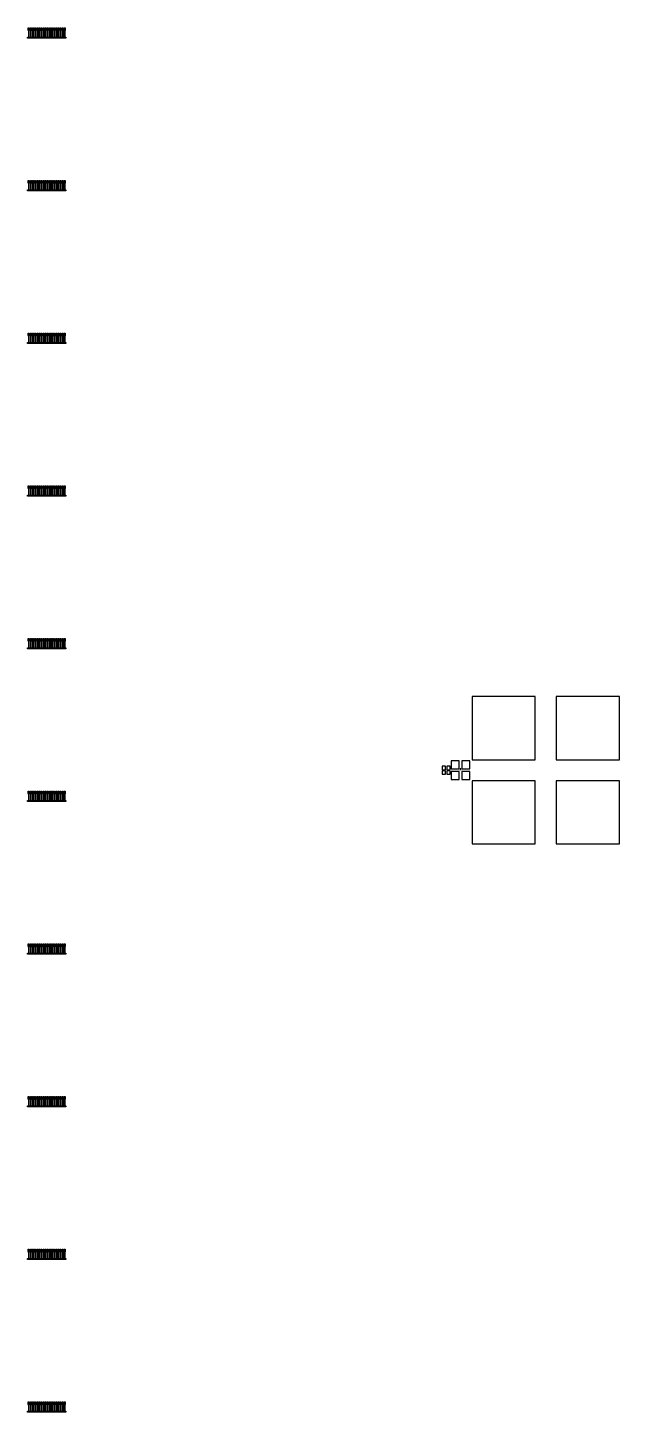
# Model space of a CAD drawing. Header units: millimetres. Extents: x -41.5 to 41.5, y -30.5 to 35.3.
# Drawn here: x 13.4 to 41.5, y -30.5 to 35.3 of the extents above; entities that cross this region are included whole.
import ezdxf

# ---------------------------------------------------------------- set-up
doc = ezdxf.new("R2010")
doc.units = ezdxf.units.MM

msp = doc.modelspace()

# ---------------------------------------------------------------- linework, layer by layer
for points in [[(13.61, 35.155, -0.147007), (13.602, 35.127, 0.034978), (13.595, 35.115, 0.111457), (13.59, 35.093), (13.59, 34.812), (13.681, 34.812), (13.681, 35.093, 0.111457), (13.676, 35.115, 0.034978), (13.669, 35.127, -0.147007), (13.661, 35.155), (13.661, 35.255), (13.711, 35.255), (13.711, 35.155, -0.147007), (13.702, 35.127, 0.034978), (13.696, 35.115, 0.111457), (13.691, 35.093), (13.691, 34.812), (13.781, 34.812), (13.781, 35.093, 0.111457), (13.776, 35.115, 0.034978), (13.77, 35.127, -0.147007), (13.761, 35.155), (13.761, 35.255), (13.811, 35.255), (13.811, 35.155, -0.147007), (13.803, 35.127, 0.034978), (13.796, 35.115, 0.111457), (13.791, 35.093), (13.791, 34.812), (13.882, 34.812), (13.882, 35.093, 0.111457), (13.877, 35.115, 0.034978), (13.87, 35.127, -0.147007), (13.862, 35.155), (13.862, 35.255), (13.912, 35.255), (13.912, 35.155, -0.147007), (13.903, 35.127, 0.034978), (13.897, 35.115, 0.111457), (13.892, 35.093), (13.892, 34.812), (13.982, 34.812), (13.982, 35.093, 0.111457), (13.977, 35.115, 0.034978), (13.97, 35.127, -0.147007), (13.962, 35.155), (13.962, 35.255), (14.012, 35.255), (14.012, 35.155, -0.147007), (14.004, 35.127, 0.034978), (13.997, 35.115, 0.111457), (13.992, 35.093), (13.992, 34.812), (14.082, 34.812), (14.082, 35.093, 0.111457), (14.077, 35.115, 0.034978), (14.071, 35.127, -0.147007), (14.062, 35.155), (14.062, 35.255), (14.112, 35.255), (14.112, 35.155, -0.147007), (14.104, 35.127, 0.034978), (14.097, 35.115, 0.111457), (14.092, 35.093), (14.092, 34.812), (14.183, 34.812), (14.183, 35.093, 0.111457), (14.178, 35.115, 0.034978), (14.171, 35.127, -0.147007), (14.163, 35.155), (14.163, 35.255), (14.213, 35.255), (14.213, 35.155, -0.147007), (14.204, 35.127, 0.034978), (14.198, 35.115, 0.111457), (14.193, 35.093), (14.193, 34.812), (14.283, 34.812), (14.283, 35.093, 0.111457), (14.278, 35.115, 0.034978), (14.271, 35.127, -0.147007), (14.263, 35.155), (14.263, 35.255), (14.313, 35.255), (14.313, 35.155, -0.147007), (14.305, 35.127, 0.034978), (14.298, 35.115, 0.111457), (14.293, 35.093), (14.293, 34.812), (14.384, 34.812), (14.384, 35.093, 0.111457), (14.379, 35.115, 0.034978), (14.372, 35.127, -0.147007), (14.364, 35.155), (14.364, 35.255), (14.414, 35.255), (14.414, 35.155, -0.147007), (14.405, 35.127, 0.034978), (14.398, 35.115, 0.111457), (14.394, 35.093), (14.394, 34.812), (14.484, 34.812), (14.484, 35.093, 0.111457), (14.479, 35.115, 0.034978), (14.472, 35.127, -0.147007), (14.464, 35.155), (14.464, 35.255), (14.514, 35.255), (14.514, 35.155, -0.147007), (14.506, 35.127, 0.034978), (14.499, 35.115, 0.111457), (14.494, 35.093), (14.494, 34.812), (14.585, 34.812), (14.585, 35.093, 0.111457), (14.58, 35.115, 0.034978), (14.573, 35.127, -0.147007), (14.565, 35.155), (14.565, 35.255), (14.615, 35.255), (14.615, 35.155, -0.147007), (14.606, 35.127, 0.034978), (14.599, 35.115, 0.111457), (14.595, 35.093), (14.595, 34.812), (14.685, 34.812), (14.685, 35.093, 0.111457), (14.68, 35.115, 0.034978), (14.673, 35.127, -0.147007), (14.665, 35.155), (14.665, 35.255), (14.715, 35.255), (14.715, 35.155, -0.147007), (14.706, 35.127, 0.034978), (14.7, 35.115, 0.111457), (14.695, 35.093), (14.695, 34.812), (14.785, 34.812), (14.785, 35.093, 0.111457), (14.78, 35.115, 0.034978), (14.773, 35.127, -0.147007), (14.765, 35.155), (14.765, 35.255), (14.815, 35.255), (14.815, 35.155, -0.147007), (14.807, 35.127, 0.034978), (14.8, 35.115, 0.111457), (14.795, 35.093), (14.795, 34.812), (14.886, 34.812), (14.886, 35.093, 0.111457), (14.881, 35.115, 0.034978), (14.874, 35.127, -0.147007), (14.866, 35.155), (14.866, 35.255), (14.916, 35.255), (14.916, 35.155, -0.147007), (14.907, 35.127, 0.034978), (14.9, 35.115, 0.111457), (14.896, 35.093), (14.896, 34.812), (14.986, 34.812), (14.986, 35.093, 0.111457), (14.981, 35.115, 0.034978), (14.974, 35.127, -0.147007), (14.966, 35.155), (14.966, 35.255), (15.016, 35.255), (15.016, 35.155, -0.147007), (15.008, 35.127, 0.034978), (15.001, 35.115, 0.111457), (14.996, 35.093), (14.996, 34.812), (15.086, 34.812), (15.086, 35.093, 0.111457), (15.082, 35.115, 0.034978), (15.075, 35.127, -0.147007), (15.066, 35.155), (15.066, 35.255), (15.116, 35.255), (15.116, 35.155, -0.147007), (15.108, 35.127, 0.034978), (15.101, 35.115, 0.111457), (15.096, 35.093), (15.096, 34.812), (15.187, 34.812), (15.187, 35.093, 0.111457), (15.182, 35.115, 0.034978), (15.175, 35.127, -0.147007), (15.167, 35.155), (15.167, 35.255), (15.217, 35.255), (15.217, 35.155, -0.147007), (15.209, 35.127, 0.034978), (15.202, 35.115, 0.111457), (15.197, 35.093), (15.197, 34.812), (15.197, 34.812), (15.244, 34.812), (15.244, 34.762), (13.432, 34.762), (13.432, 34.812), (13.48, 34.812), (13.48, 35.093, 0.111457), (13.475, 35.115, 0.034978), (13.468, 35.127, -0.147007), (13.46, 35.155), (13.46, 35.255), (13.51, 35.255), (13.51, 35.155, -0.147007), (13.502, 35.127, 0.034978), (13.495, 35.115, 0.111457), (13.49, 35.093), (13.49, 34.812), (13.58, 34.812), (13.58, 35.093, 0.111457), (13.575, 35.115, 0.034978), (13.569, 35.127, -0.147007), (13.56, 35.155), (13.56, 35.255), (13.61, 35.255)], [(13.61, 27.905, -0.147007), (13.602, 27.878, 0.034978), (13.595, 27.865, 0.111457), (13.59, 27.844), (13.59, 27.563), (13.681, 27.563), (13.681, 27.844, 0.111457), (13.676, 27.865, 0.034978), (13.669, 27.878, -0.147007), (13.661, 27.905), (13.661, 28.005), (13.711, 28.005), (13.711, 27.905, -0.147007), (13.702, 27.878, 0.034978), (13.696, 27.865, 0.111457), (13.691, 27.844), (13.691, 27.563), (13.781, 27.563), (13.781, 27.844, 0.111457), (13.776, 27.865, 0.034978), (13.77, 27.878, -0.147007), (13.761, 27.905), (13.761, 28.005), (13.811, 28.005), (13.811, 27.905, -0.147007), (13.803, 27.878, 0.034978), (13.796, 27.865, 0.111457), (13.791, 27.844), (13.791, 27.563), (13.882, 27.563), (13.882, 27.844, 0.111457), (13.877, 27.865, 0.034978), (13.87, 27.878, -0.147007), (13.862, 27.905), (13.862, 28.005), (13.912, 28.005), (13.912, 27.905, -0.147007), (13.903, 27.878, 0.034978), (13.897, 27.865, 0.111457), (13.892, 27.844), (13.892, 27.563), (13.982, 27.563), (13.982, 27.844, 0.111457), (13.977, 27.865, 0.034978), (13.97, 27.878, -0.147007), (13.962, 27.905), (13.962, 28.005), (14.012, 28.005), (14.012, 27.905, -0.147007), (14.004, 27.878, 0.034978), (13.997, 27.865, 0.111457), (13.992, 27.844), (13.992, 27.563), (14.082, 27.563), (14.082, 27.844, 0.111457), (14.077, 27.865, 0.034978), (14.071, 27.878, -0.147007), (14.062, 27.905), (14.062, 28.005), (14.112, 28.005), (14.112, 27.905, -0.147007), (14.104, 27.878, 0.034978), (14.097, 27.865, 0.111457), (14.092, 27.844), (14.092, 27.563), (14.183, 27.563), (14.183, 27.844, 0.111457), (14.178, 27.865, 0.034978), (14.171, 27.878, -0.147007), (14.163, 27.905), (14.163, 28.005), (14.213, 28.005), (14.213, 27.905, -0.147007), (14.204, 27.878, 0.034978), (14.198, 27.865, 0.111457), (14.193, 27.844), (14.193, 27.563), (14.283, 27.563), (14.283, 27.844, 0.111457), (14.278, 27.865, 0.034978), (14.271, 27.878, -0.147007), (14.263, 27.905), (14.263, 28.005), (14.313, 28.005), (14.313, 27.905, -0.147007), (14.305, 27.878, 0.034978), (14.298, 27.865, 0.111457), (14.293, 27.844), (14.293, 27.563), (14.384, 27.563), (14.384, 27.844, 0.111457), (14.379, 27.865, 0.034978), (14.372, 27.878, -0.147007), (14.364, 27.905), (14.364, 28.005), (14.414, 28.005), (14.414, 27.905, -0.147007), (14.405, 27.878, 0.034978), (14.398, 27.865, 0.111457), (14.394, 27.844), (14.394, 27.563), (14.484, 27.563), (14.484, 27.844, 0.111457), (14.479, 27.865, 0.034978), (14.472, 27.878, -0.147007), (14.464, 27.905), (14.464, 28.005), (14.514, 28.005), (14.514, 27.905, -0.147007), (14.506, 27.878, 0.034978), (14.499, 27.865, 0.111457), (14.494, 27.844), (14.494, 27.563), (14.585, 27.563), (14.585, 27.844, 0.111457), (14.58, 27.865, 0.034978), (14.573, 27.878, -0.147007), (14.565, 27.905), (14.565, 28.005), (14.615, 28.005), (14.615, 27.905, -0.147007), (14.606, 27.878, 0.034978), (14.599, 27.865, 0.111457), (14.595, 27.844), (14.595, 27.563), (14.685, 27.563), (14.685, 27.844, 0.111457), (14.68, 27.865, 0.034978), (14.673, 27.878, -0.147007), (14.665, 27.905), (14.665, 28.005), (14.715, 28.005), (14.715, 27.905, -0.147007), (14.706, 27.878, 0.034978), (14.7, 27.865, 0.111457), (14.695, 27.844), (14.695, 27.563), (14.785, 27.563), (14.785, 27.844, 0.111457), (14.78, 27.865, 0.034978), (14.773, 27.878, -0.147007), (14.765, 27.905), (14.765, 28.005), (14.815, 28.005), (14.815, 27.905, -0.147007), (14.807, 27.878, 0.034978), (14.8, 27.865, 0.111457), (14.795, 27.844), (14.795, 27.563), (14.886, 27.563), (14.886, 27.844, 0.111457), (14.881, 27.865, 0.034978), (14.874, 27.878, -0.147007), (14.866, 27.905), (14.866, 28.005), (14.916, 28.005), (14.916, 27.905, -0.147007), (14.907, 27.878, 0.034978), (14.9, 27.865, 0.111457), (14.896, 27.844), (14.896, 27.563), (14.986, 27.563), (14.986, 27.844, 0.111457), (14.981, 27.865, 0.034978), (14.974, 27.878, -0.147007), (14.966, 27.905), (14.966, 28.005), (15.016, 28.005), (15.016, 27.905, -0.147007), (15.008, 27.878, 0.034978), (15.001, 27.865, 0.111457), (14.996, 27.844), (14.996, 27.563), (15.086, 27.563), (15.086, 27.844, 0.111457), (15.082, 27.865, 0.034978), (15.075, 27.878, -0.147007), (15.066, 27.905), (15.066, 28.005), (15.116, 28.005), (15.116, 27.905, -0.147007), (15.108, 27.878, 0.034978), (15.101, 27.865, 0.111457), (15.096, 27.844), (15.096, 27.563), (15.187, 27.563), (15.187, 27.844, 0.111457), (15.182, 27.865, 0.034978), (15.175, 27.878, -0.147007), (15.167, 27.905), (15.167, 28.005), (15.217, 28.005), (15.217, 27.905, -0.147007), (15.209, 27.878, 0.034978), (15.202, 27.865, 0.111457), (15.197, 27.844), (15.197, 27.563), (15.197, 27.563), (15.244, 27.563), (15.244, 27.513), (13.432, 27.513), (13.432, 27.563), (13.48, 27.563), (13.48, 27.844, 0.111457), (13.475, 27.865, 0.034978), (13.468, 27.878, -0.147007), (13.46, 27.905), (13.46, 28.005), (13.51, 28.005), (13.51, 27.905, -0.147007), (13.502, 27.878, 0.034978), (13.495, 27.865, 0.111457), (13.49, 27.844), (13.49, 27.563), (13.58, 27.563), (13.58, 27.844, 0.111457), (13.575, 27.865, 0.034978), (13.569, 27.878, -0.147007), (13.56, 27.905), (13.56, 28.005), (13.61, 28.005)], [(13.61, 20.656, -0.147007), (13.602, 20.628, 0.034978), (13.595, 20.616, 0.111457), (13.59, 20.594), (13.59, 20.313), (13.681, 20.313), (13.681, 20.594, 0.111457), (13.676, 20.616, 0.034978), (13.669, 20.628, -0.147007), (13.661, 20.656), (13.661, 20.756), (13.711, 20.756), (13.711, 20.656, -0.147007), (13.702, 20.628, 0.034978), (13.696, 20.616, 0.111457), (13.691, 20.594), (13.691, 20.313), (13.781, 20.313), (13.781, 20.594, 0.111457), (13.776, 20.616, 0.034978), (13.77, 20.628, -0.147007), (13.761, 20.656), (13.761, 20.756), (13.811, 20.756), (13.811, 20.656, -0.147007), (13.803, 20.628, 0.034978), (13.796, 20.616, 0.111457), (13.791, 20.594), (13.791, 20.313), (13.882, 20.313), (13.882, 20.594, 0.111457), (13.877, 20.616, 0.034978), (13.87, 20.628, -0.147007), (13.862, 20.656), (13.862, 20.756), (13.912, 20.756), (13.912, 20.656, -0.147007), (13.903, 20.628, 0.034978), (13.897, 20.616, 0.111457), (13.892, 20.594), (13.892, 20.313), (13.982, 20.313), (13.982, 20.594, 0.111457), (13.977, 20.616, 0.034978), (13.97, 20.628, -0.147007), (13.962, 20.656), (13.962, 20.756), (14.012, 20.756), (14.012, 20.656, -0.147007), (14.004, 20.628, 0.034978), (13.997, 20.616, 0.111457), (13.992, 20.594), (13.992, 20.313), (14.082, 20.313), (14.082, 20.594, 0.111457), (14.077, 20.616, 0.034978), (14.071, 20.628, -0.147007), (14.062, 20.656), (14.062, 20.756), (14.112, 20.756), (14.112, 20.656, -0.147007), (14.104, 20.628, 0.034978), (14.097, 20.616, 0.111457), (14.092, 20.594), (14.092, 20.313), (14.183, 20.313), (14.183, 20.594, 0.111457), (14.178, 20.616, 0.034978), (14.171, 20.628, -0.147007), (14.163, 20.656), (14.163, 20.756), (14.213, 20.756), (14.213, 20.656, -0.147007), (14.204, 20.628, 0.034978), (14.198, 20.616, 0.111457), (14.193, 20.594), (14.193, 20.313), (14.283, 20.313), (14.283, 20.594, 0.111457), (14.278, 20.616, 0.034978), (14.271, 20.628, -0.147007), (14.263, 20.656), (14.263, 20.756), (14.313, 20.756), (14.313, 20.656, -0.147007), (14.305, 20.628, 0.034978), (14.298, 20.616, 0.111457), (14.293, 20.594), (14.293, 20.313), (14.384, 20.313), (14.384, 20.594, 0.111457), (14.379, 20.616, 0.034978), (14.372, 20.628, -0.147007), (14.364, 20.656), (14.364, 20.756), (14.414, 20.756), (14.414, 20.656, -0.147007), (14.405, 20.628, 0.034978), (14.398, 20.616, 0.111457), (14.394, 20.594), (14.394, 20.313), (14.484, 20.313), (14.484, 20.594, 0.111457), (14.479, 20.616, 0.034978), (14.472, 20.628, -0.147007), (14.464, 20.656), (14.464, 20.756), (14.514, 20.756), (14.514, 20.656, -0.147007), (14.506, 20.628, 0.034978), (14.499, 20.616, 0.111457), (14.494, 20.594), (14.494, 20.313), (14.585, 20.313), (14.585, 20.594, 0.111457), (14.58, 20.616, 0.034978), (14.573, 20.628, -0.147007), (14.565, 20.656), (14.565, 20.756), (14.615, 20.756), (14.615, 20.656, -0.147007), (14.606, 20.628, 0.034978), (14.599, 20.616, 0.111457), (14.595, 20.594), (14.595, 20.313), (14.685, 20.313), (14.685, 20.594, 0.111457), (14.68, 20.616, 0.034978), (14.673, 20.628, -0.147007), (14.665, 20.656), (14.665, 20.756), (14.715, 20.756), (14.715, 20.656, -0.147007), (14.706, 20.628, 0.034978), (14.7, 20.616, 0.111457), (14.695, 20.594), (14.695, 20.313), (14.785, 20.313), (14.785, 20.594, 0.111457), (14.78, 20.616, 0.034978), (14.773, 20.628, -0.147007), (14.765, 20.656), (14.765, 20.756), (14.815, 20.756), (14.815, 20.656, -0.147007), (14.807, 20.628, 0.034978), (14.8, 20.616, 0.111457), (14.795, 20.594), (14.795, 20.313), (14.886, 20.313), (14.886, 20.594, 0.111457), (14.881, 20.616, 0.034978), (14.874, 20.628, -0.147007), (14.866, 20.656), (14.866, 20.756), (14.916, 20.756), (14.916, 20.656, -0.147007), (14.907, 20.628, 0.034978), (14.9, 20.616, 0.111457), (14.896, 20.594), (14.896, 20.313), (14.986, 20.313), (14.986, 20.594, 0.111457), (14.981, 20.616, 0.034978), (14.974, 20.628, -0.147007), (14.966, 20.656), (14.966, 20.756), (15.016, 20.756), (15.016, 20.656, -0.147007), (15.008, 20.628, 0.034978), (15.001, 20.616, 0.111457), (14.996, 20.594), (14.996, 20.313), (15.086, 20.313), (15.086, 20.594, 0.111457), (15.082, 20.616, 0.034978), (15.075, 20.628, -0.147007), (15.066, 20.656), (15.066, 20.756), (15.116, 20.756), (15.116, 20.656, -0.147007), (15.108, 20.628, 0.034978), (15.101, 20.616, 0.111457), (15.096, 20.594), (15.096, 20.313), (15.187, 20.313), (15.187, 20.594, 0.111457), (15.182, 20.616, 0.034978), (15.175, 20.628, -0.147007), (15.167, 20.656), (15.167, 20.756), (15.217, 20.756), (15.217, 20.656, -0.147007), (15.209, 20.628, 0.034978), (15.202, 20.616, 0.111457), (15.197, 20.594), (15.197, 20.313), (15.197, 20.313), (15.244, 20.313), (15.244, 20.263), (13.432, 20.263), (13.432, 20.313), (13.48, 20.313), (13.48, 20.594, 0.111457), (13.475, 20.616, 0.034978), (13.468, 20.628, -0.147007), (13.46, 20.656), (13.46, 20.756), (13.51, 20.756), (13.51, 20.656, -0.147007), (13.502, 20.628, 0.034978), (13.495, 20.616, 0.111457), (13.49, 20.594), (13.49, 20.313), (13.58, 20.313), (13.58, 20.594, 0.111457), (13.575, 20.616, 0.034978), (13.569, 20.628, -0.147007), (13.56, 20.656), (13.56, 20.756), (13.61, 20.756)], [(13.61, 13.406, -0.147007), (13.602, 13.379, 0.034978), (13.595, 13.366, 0.111457), (13.59, 13.345), (13.59, 13.064), (13.681, 13.064), (13.681, 13.345, 0.111457), (13.676, 13.366, 0.034978), (13.669, 13.379, -0.147007), (13.661, 13.406), (13.661, 13.506), (13.711, 13.506), (13.711, 13.406, -0.147007), (13.702, 13.379, 0.034978), (13.696, 13.366, 0.111457), (13.691, 13.345), (13.691, 13.064), (13.781, 13.064), (13.781, 13.345, 0.111457), (13.776, 13.366, 0.034978), (13.77, 13.379, -0.147007), (13.761, 13.406), (13.761, 13.506), (13.811, 13.506), (13.811, 13.406, -0.147007), (13.803, 13.379, 0.034978), (13.796, 13.366, 0.111457), (13.791, 13.345), (13.791, 13.064), (13.882, 13.064), (13.882, 13.345, 0.111457), (13.877, 13.366, 0.034978), (13.87, 13.379, -0.147007), (13.862, 13.406), (13.862, 13.506), (13.912, 13.506), (13.912, 13.406, -0.147007), (13.903, 13.379, 0.034978), (13.897, 13.366, 0.111457), (13.892, 13.345), (13.892, 13.064), (13.982, 13.064), (13.982, 13.345, 0.111457), (13.977, 13.366, 0.034978), (13.97, 13.379, -0.147007), (13.962, 13.406), (13.962, 13.506), (14.012, 13.506), (14.012, 13.406, -0.147007), (14.004, 13.379, 0.034978), (13.997, 13.366, 0.111457), (13.992, 13.345), (13.992, 13.064), (14.082, 13.064), (14.082, 13.345, 0.111457), (14.077, 13.366, 0.034978), (14.071, 13.379, -0.147007), (14.062, 13.406), (14.062, 13.506), (14.112, 13.506), (14.112, 13.406, -0.147007), (14.104, 13.379, 0.034978), (14.097, 13.366, 0.111457), (14.092, 13.345), (14.092, 13.064), (14.183, 13.064), (14.183, 13.345, 0.111457), (14.178, 13.366, 0.034978), (14.171, 13.379, -0.147007), (14.163, 13.406), (14.163, 13.506), (14.213, 13.506), (14.213, 13.406, -0.147007), (14.204, 13.379, 0.034978), (14.198, 13.366, 0.111457), (14.193, 13.345), (14.193, 13.064), (14.283, 13.064), (14.283, 13.345, 0.111457), (14.278, 13.366, 0.034978), (14.271, 13.379, -0.147007), (14.263, 13.406), (14.263, 13.506), (14.313, 13.506), (14.313, 13.406, -0.147007), (14.305, 13.379, 0.034978), (14.298, 13.366, 0.111457), (14.293, 13.345), (14.293, 13.064), (14.384, 13.064), (14.384, 13.345, 0.111457), (14.379, 13.366, 0.034978), (14.372, 13.379, -0.147007), (14.364, 13.406), (14.364, 13.506), (14.414, 13.506), (14.414, 13.406, -0.147007), (14.405, 13.379, 0.034978), (14.398, 13.366, 0.111457), (14.394, 13.345), (14.394, 13.064), (14.484, 13.064), (14.484, 13.345, 0.111457), (14.479, 13.366, 0.034978), (14.472, 13.379, -0.147007), (14.464, 13.406), (14.464, 13.506), (14.514, 13.506), (14.514, 13.406, -0.147007), (14.506, 13.379, 0.034978), (14.499, 13.366, 0.111457), (14.494, 13.345), (14.494, 13.064), (14.585, 13.064), (14.585, 13.345, 0.111457), (14.58, 13.366, 0.034978), (14.573, 13.379, -0.147007), (14.565, 13.406), (14.565, 13.506), (14.615, 13.506), (14.615, 13.406, -0.147007), (14.606, 13.379, 0.034978), (14.599, 13.366, 0.111457), (14.595, 13.345), (14.595, 13.064), (14.685, 13.064), (14.685, 13.345, 0.111457), (14.68, 13.366, 0.034978), (14.673, 13.379, -0.147007), (14.665, 13.406), (14.665, 13.506), (14.715, 13.506), (14.715, 13.406, -0.147007), (14.706, 13.379, 0.034978), (14.7, 13.366, 0.111457), (14.695, 13.345), (14.695, 13.064), (14.785, 13.064), (14.785, 13.345, 0.111457), (14.78, 13.366, 0.034978), (14.773, 13.379, -0.147007), (14.765, 13.406), (14.765, 13.506), (14.815, 13.506), (14.815, 13.406, -0.147007), (14.807, 13.379, 0.034978), (14.8, 13.366, 0.111457), (14.795, 13.345), (14.795, 13.064), (14.886, 13.064), (14.886, 13.345, 0.111457), (14.881, 13.366, 0.034978), (14.874, 13.379, -0.147007), (14.866, 13.406), (14.866, 13.506), (14.916, 13.506), (14.916, 13.406, -0.147007), (14.907, 13.379, 0.034978), (14.9, 13.366, 0.111457), (14.896, 13.345), (14.896, 13.064), (14.986, 13.064), (14.986, 13.345, 0.111457), (14.981, 13.366, 0.034978), (14.974, 13.379, -0.147007), (14.966, 13.406), (14.966, 13.506), (15.016, 13.506), (15.016, 13.406, -0.147007), (15.008, 13.379, 0.034978), (15.001, 13.366, 0.111457), (14.996, 13.345), (14.996, 13.064), (15.086, 13.064), (15.086, 13.345, 0.111457), (15.082, 13.366, 0.034978), (15.075, 13.379, -0.147007), (15.066, 13.406), (15.066, 13.506), (15.116, 13.506), (15.116, 13.406, -0.147007), (15.108, 13.379, 0.034978), (15.101, 13.366, 0.111457), (15.096, 13.345), (15.096, 13.064), (15.187, 13.064), (15.187, 13.345, 0.111457), (15.182, 13.366, 0.034978), (15.175, 13.379, -0.147007), (15.167, 13.406), (15.167, 13.506), (15.217, 13.506), (15.217, 13.406, -0.147007), (15.209, 13.379, 0.034978), (15.202, 13.366, 0.111457), (15.197, 13.345), (15.197, 13.064), (15.197, 13.064), (15.244, 13.064), (15.244, 13.014), (13.432, 13.014), (13.432, 13.064), (13.48, 13.064), (13.48, 13.345, 0.111457), (13.475, 13.366, 0.034978), (13.468, 13.379, -0.147007), (13.46, 13.406), (13.46, 13.506), (13.51, 13.506), (13.51, 13.406, -0.147007), (13.502, 13.379, 0.034978), (13.495, 13.366, 0.111457), (13.49, 13.345), (13.49, 13.064), (13.58, 13.064), (13.58, 13.345, 0.111457), (13.575, 13.366, 0.034978), (13.569, 13.379, -0.147007), (13.56, 13.406), (13.56, 13.506), (13.61, 13.506)], [(13.61, 6.157, -0.147007), (13.602, 6.129, 0.034978), (13.595, 6.117, 0.111457), (13.59, 6.096), (13.59, 5.814), (13.681, 5.814), (13.681, 6.096, 0.111457), (13.676, 6.117, 0.034978), (13.669, 6.129, -0.147007), (13.661, 6.157), (13.661, 6.257), (13.711, 6.257), (13.711, 6.157, -0.147007), (13.702, 6.129, 0.034978), (13.696, 6.117, 0.111457), (13.691, 6.096), (13.691, 5.814), (13.781, 5.814), (13.781, 6.096, 0.111457), (13.776, 6.117, 0.034978), (13.77, 6.129, -0.147007), (13.761, 6.157), (13.761, 6.257), (13.811, 6.257), (13.811, 6.157, -0.147007), (13.803, 6.129, 0.034978), (13.796, 6.117, 0.111457), (13.791, 6.096), (13.791, 5.814), (13.882, 5.814), (13.882, 6.096, 0.111457), (13.877, 6.117, 0.034978), (13.87, 6.129, -0.147007), (13.862, 6.157), (13.862, 6.257), (13.912, 6.257), (13.912, 6.157, -0.147007), (13.903, 6.129, 0.034978), (13.897, 6.117, 0.111457), (13.892, 6.096), (13.892, 5.814), (13.982, 5.814), (13.982, 6.096, 0.111457), (13.977, 6.117, 0.034978), (13.97, 6.129, -0.147007), (13.962, 6.157), (13.962, 6.257), (14.012, 6.257), (14.012, 6.157, -0.147007), (14.004, 6.129, 0.034978), (13.997, 6.117, 0.111457), (13.992, 6.096), (13.992, 5.814), (14.082, 5.814), (14.082, 6.096, 0.111457), (14.077, 6.117, 0.034978), (14.071, 6.129, -0.147007), (14.062, 6.157), (14.062, 6.257), (14.112, 6.257), (14.112, 6.157, -0.147007), (14.104, 6.129, 0.034978), (14.097, 6.117, 0.111457), (14.092, 6.096), (14.092, 5.814), (14.183, 5.814), (14.183, 6.096, 0.111457), (14.178, 6.117, 0.034978), (14.171, 6.129, -0.147007), (14.163, 6.157), (14.163, 6.257), (14.213, 6.257), (14.213, 6.157, -0.147007), (14.204, 6.129, 0.034978), (14.198, 6.117, 0.111457), (14.193, 6.096), (14.193, 5.814), (14.283, 5.814), (14.283, 6.096, 0.111457), (14.278, 6.117, 0.034978), (14.271, 6.129, -0.147007), (14.263, 6.157), (14.263, 6.257), (14.313, 6.257), (14.313, 6.157, -0.147007), (14.305, 6.129, 0.034978), (14.298, 6.117, 0.111457), (14.293, 6.096), (14.293, 5.814), (14.384, 5.814), (14.384, 6.096, 0.111457), (14.379, 6.117, 0.034978), (14.372, 6.129, -0.147007), (14.364, 6.157), (14.364, 6.257), (14.414, 6.257), (14.414, 6.157, -0.147007), (14.405, 6.129, 0.034978), (14.398, 6.117, 0.111457), (14.394, 6.096), (14.394, 5.814), (14.484, 5.814), (14.484, 6.096, 0.111457), (14.479, 6.117, 0.034978), (14.472, 6.129, -0.147007), (14.464, 6.157), (14.464, 6.257), (14.514, 6.257), (14.514, 6.157, -0.147007), (14.506, 6.129, 0.034978), (14.499, 6.117, 0.111457), (14.494, 6.096), (14.494, 5.814), (14.585, 5.814), (14.585, 6.096, 0.111457), (14.58, 6.117, 0.034978), (14.573, 6.129, -0.147007), (14.565, 6.157), (14.565, 6.257), (14.615, 6.257), (14.615, 6.157, -0.147007), (14.606, 6.129, 0.034978), (14.599, 6.117, 0.111457), (14.595, 6.096), (14.595, 5.814), (14.685, 5.814), (14.685, 6.096, 0.111457), (14.68, 6.117, 0.034978), (14.673, 6.129, -0.147007), (14.665, 6.157), (14.665, 6.257), (14.715, 6.257), (14.715, 6.157, -0.147007), (14.706, 6.129, 0.034978), (14.7, 6.117, 0.111457), (14.695, 6.096), (14.695, 5.814), (14.785, 5.814), (14.785, 6.096, 0.111457), (14.78, 6.117, 0.034978), (14.773, 6.129, -0.147007), (14.765, 6.157), (14.765, 6.257), (14.815, 6.257), (14.815, 6.157, -0.147007), (14.807, 6.129, 0.034978), (14.8, 6.117, 0.111457), (14.795, 6.096), (14.795, 5.814), (14.886, 5.814), (14.886, 6.096, 0.111457), (14.881, 6.117, 0.034978), (14.874, 6.129, -0.147007), (14.866, 6.157), (14.866, 6.257), (14.916, 6.257), (14.916, 6.157, -0.147007), (14.907, 6.129, 0.034978), (14.9, 6.117, 0.111457), (14.896, 6.096), (14.896, 5.814), (14.986, 5.814), (14.986, 6.096, 0.111457), (14.981, 6.117, 0.034978), (14.974, 6.129, -0.147007), (14.966, 6.157), (14.966, 6.257), (15.016, 6.257), (15.016, 6.157, -0.147007), (15.008, 6.129, 0.034978), (15.001, 6.117, 0.111457), (14.996, 6.096), (14.996, 5.814), (15.086, 5.814), (15.086, 6.096, 0.111457), (15.082, 6.117, 0.034978), (15.075, 6.129, -0.147007), (15.066, 6.157), (15.066, 6.257), (15.116, 6.257), (15.116, 6.157, -0.147007), (15.108, 6.129, 0.034978), (15.101, 6.117, 0.111457), (15.096, 6.096), (15.096, 5.814), (15.187, 5.814), (15.187, 6.096, 0.111457), (15.182, 6.117, 0.034978), (15.175, 6.129, -0.147007), (15.167, 6.157), (15.167, 6.257), (15.217, 6.257), (15.217, 6.157, -0.147007), (15.209, 6.129, 0.034978), (15.202, 6.117, 0.111457), (15.197, 6.096), (15.197, 5.814), (15.197, 5.814), (15.244, 5.814), (15.244, 5.764), (13.432, 5.764), (13.432, 5.814), (13.48, 5.814), (13.48, 6.096, 0.111457), (13.475, 6.117, 0.034978), (13.468, 6.129, -0.147007), (13.46, 6.157), (13.46, 6.257), (13.51, 6.257), (13.51, 6.157, -0.147007), (13.502, 6.129, 0.034978), (13.495, 6.117, 0.111457), (13.49, 6.096), (13.49, 5.814), (13.58, 5.814), (13.58, 6.096, 0.111457), (13.575, 6.117, 0.034978), (13.569, 6.129, -0.147007), (13.56, 6.157), (13.56, 6.257), (13.61, 6.257)], [(13.61, -1.093, -0.147007), (13.602, -1.12, 0.034978), (13.595, -1.132, 0.111457), (13.59, -1.154), (13.59, -1.435), (13.681, -1.435), (13.681, -1.154, 0.111457), (13.676, -1.132, 0.034978), (13.669, -1.12, -0.147007), (13.661, -1.093), (13.661, -0.993), (13.711, -0.993), (13.711, -1.093, -0.147007), (13.702, -1.12, 0.034978), (13.696, -1.132, 0.111457), (13.691, -1.154), (13.691, -1.435), (13.781, -1.435), (13.781, -1.154, 0.111457), (13.776, -1.132, 0.034978), (13.77, -1.12, -0.147007), (13.761, -1.093), (13.761, -0.993), (13.811, -0.993), (13.811, -1.093, -0.147007), (13.803, -1.12, 0.034978), (13.796, -1.132, 0.111457), (13.791, -1.154), (13.791, -1.435), (13.882, -1.435), (13.882, -1.154, 0.111457), (13.877, -1.132, 0.034978), (13.87, -1.12, -0.147007), (13.862, -1.093), (13.862, -0.993), (13.912, -0.993), (13.912, -1.093, -0.147007), (13.903, -1.12, 0.034978), (13.897, -1.132, 0.111457), (13.892, -1.154), (13.892, -1.435), (13.982, -1.435), (13.982, -1.154, 0.111457), (13.977, -1.132, 0.034978), (13.97, -1.12, -0.147007), (13.962, -1.093), (13.962, -0.993), (14.012, -0.993), (14.012, -1.093, -0.147007), (14.004, -1.12, 0.034978), (13.997, -1.132, 0.111457), (13.992, -1.154), (13.992, -1.435), (14.082, -1.435), (14.082, -1.154, 0.111457), (14.077, -1.132, 0.034978), (14.071, -1.12, -0.147007), (14.062, -1.093), (14.062, -0.993), (14.112, -0.993), (14.112, -1.093, -0.147007), (14.104, -1.12, 0.034978), (14.097, -1.132, 0.111457), (14.092, -1.154), (14.092, -1.435), (14.183, -1.435), (14.183, -1.154, 0.111457), (14.178, -1.132, 0.034978), (14.171, -1.12, -0.147007), (14.163, -1.093), (14.163, -0.993), (14.213, -0.993), (14.213, -1.093, -0.147007), (14.204, -1.12, 0.034978), (14.198, -1.132, 0.111457), (14.193, -1.154), (14.193, -1.435), (14.283, -1.435), (14.283, -1.154, 0.111457), (14.278, -1.132, 0.034978), (14.271, -1.12, -0.147007), (14.263, -1.093), (14.263, -0.993), (14.313, -0.993), (14.313, -1.093, -0.147007), (14.305, -1.12, 0.034978), (14.298, -1.132, 0.111457), (14.293, -1.154), (14.293, -1.435), (14.384, -1.435), (14.384, -1.154, 0.111457), (14.379, -1.132, 0.034978), (14.372, -1.12, -0.147007), (14.364, -1.093), (14.364, -0.993), (14.414, -0.993), (14.414, -1.093, -0.147007), (14.405, -1.12, 0.034978), (14.398, -1.132, 0.111457), (14.394, -1.154), (14.394, -1.435), (14.484, -1.435), (14.484, -1.154, 0.111457), (14.479, -1.132, 0.034978), (14.472, -1.12, -0.147007), (14.464, -1.093), (14.464, -0.993), (14.514, -0.993), (14.514, -1.093, -0.147007), (14.506, -1.12, 0.034978), (14.499, -1.132, 0.111457), (14.494, -1.154), (14.494, -1.435), (14.585, -1.435), (14.585, -1.154, 0.111457), (14.58, -1.132, 0.034978), (14.573, -1.12, -0.147007), (14.565, -1.093), (14.565, -0.993), (14.615, -0.993), (14.615, -1.093, -0.147007), (14.606, -1.12, 0.034978), (14.599, -1.132, 0.111457), (14.595, -1.154), (14.595, -1.435), (14.685, -1.435), (14.685, -1.154, 0.111457), (14.68, -1.132, 0.034978), (14.673, -1.12, -0.147007), (14.665, -1.093), (14.665, -0.993), (14.715, -0.993), (14.715, -1.093, -0.147007), (14.706, -1.12, 0.034978), (14.7, -1.132, 0.111457), (14.695, -1.154), (14.695, -1.435), (14.785, -1.435), (14.785, -1.154, 0.111457), (14.78, -1.132, 0.034978), (14.773, -1.12, -0.147007), (14.765, -1.093), (14.765, -0.993), (14.815, -0.993), (14.815, -1.093, -0.147007), (14.807, -1.12, 0.034978), (14.8, -1.132, 0.111457), (14.795, -1.154), (14.795, -1.435), (14.886, -1.435), (14.886, -1.154, 0.111457), (14.881, -1.132, 0.034978), (14.874, -1.12, -0.147007), (14.866, -1.093), (14.866, -0.993), (14.916, -0.993), (14.916, -1.093, -0.147007), (14.907, -1.12, 0.034978), (14.9, -1.132, 0.111457), (14.896, -1.154), (14.896, -1.435), (14.986, -1.435), (14.986, -1.154, 0.111457), (14.981, -1.132, 0.034978), (14.974, -1.12, -0.147007), (14.966, -1.093), (14.966, -0.993), (15.016, -0.993), (15.016, -1.093, -0.147007), (15.008, -1.12, 0.034978), (15.001, -1.132, 0.111457), (14.996, -1.154), (14.996, -1.435), (15.086, -1.435), (15.086, -1.154, 0.111457), (15.082, -1.132, 0.034978), (15.075, -1.12, -0.147007), (15.066, -1.093), (15.066, -0.993), (15.116, -0.993), (15.116, -1.093, -0.147007), (15.108, -1.12, 0.034978), (15.101, -1.132, 0.111457), (15.096, -1.154), (15.096, -1.435), (15.187, -1.435), (15.187, -1.154, 0.111457), (15.182, -1.132, 0.034978), (15.175, -1.12, -0.147007), (15.167, -1.093), (15.167, -0.993), (15.217, -0.993), (15.217, -1.093, -0.147007), (15.209, -1.12, 0.034978), (15.202, -1.132, 0.111457), (15.197, -1.154), (15.197, -1.435), (15.197, -1.435), (15.244, -1.435), (15.244, -1.485), (13.432, -1.485), (13.432, -1.435), (13.48, -1.435), (13.48, -1.154, 0.111457), (13.475, -1.132, 0.034978), (13.468, -1.12, -0.147007), (13.46, -1.093), (13.46, -0.993), (13.51, -0.993), (13.51, -1.093, -0.147007), (13.502, -1.12, 0.034978), (13.495, -1.132, 0.111457), (13.49, -1.154), (13.49, -1.435), (13.58, -1.435), (13.58, -1.154, 0.111457), (13.575, -1.132, 0.034978), (13.569, -1.12, -0.147007), (13.56, -1.093), (13.56, -0.993), (13.61, -0.993)], [(13.61, -8.342, -0.147007), (13.602, -8.37, 0.034978), (13.595, -8.382, 0.111457), (13.59, -8.403), (13.59, -8.685), (13.681, -8.685), (13.681, -8.403, 0.111457), (13.676, -8.382, 0.034978), (13.669, -8.37, -0.147007), (13.661, -8.342), (13.661, -8.242), (13.711, -8.242), (13.711, -8.342, -0.147007), (13.702, -8.37, 0.034978), (13.696, -8.382, 0.111457), (13.691, -8.403), (13.691, -8.685), (13.781, -8.685), (13.781, -8.403, 0.111457), (13.776, -8.382, 0.034978), (13.77, -8.37, -0.147007), (13.761, -8.342), (13.761, -8.242), (13.811, -8.242), (13.811, -8.342, -0.147007), (13.803, -8.37, 0.034978), (13.796, -8.382, 0.111457), (13.791, -8.403), (13.791, -8.685), (13.882, -8.685), (13.882, -8.403, 0.111457), (13.877, -8.382, 0.034978), (13.87, -8.37, -0.147007), (13.862, -8.342), (13.862, -8.242), (13.912, -8.242), (13.912, -8.342, -0.147007), (13.903, -8.37, 0.034978), (13.897, -8.382, 0.111457), (13.892, -8.403), (13.892, -8.685), (13.982, -8.685), (13.982, -8.403, 0.111457), (13.977, -8.382, 0.034978), (13.97, -8.37, -0.147007), (13.962, -8.342), (13.962, -8.242), (14.012, -8.242), (14.012, -8.342, -0.147007), (14.004, -8.37, 0.034978), (13.997, -8.382, 0.111457), (13.992, -8.403), (13.992, -8.685), (14.082, -8.685), (14.082, -8.403, 0.111457), (14.077, -8.382, 0.034978), (14.071, -8.37, -0.147007), (14.062, -8.342), (14.062, -8.242), (14.112, -8.242), (14.112, -8.342, -0.147007), (14.104, -8.37, 0.034978), (14.097, -8.382, 0.111457), (14.092, -8.403), (14.092, -8.685), (14.183, -8.685), (14.183, -8.403, 0.111457), (14.178, -8.382, 0.034978), (14.171, -8.37, -0.147007), (14.163, -8.342), (14.163, -8.242), (14.213, -8.242), (14.213, -8.342, -0.147007), (14.204, -8.37, 0.034978), (14.198, -8.382, 0.111457), (14.193, -8.403), (14.193, -8.685), (14.283, -8.685), (14.283, -8.403, 0.111457), (14.278, -8.382, 0.034978), (14.271, -8.37, -0.147007), (14.263, -8.342), (14.263, -8.242), (14.313, -8.242), (14.313, -8.342, -0.147007), (14.305, -8.37, 0.034978), (14.298, -8.382, 0.111457), (14.293, -8.403), (14.293, -8.685), (14.384, -8.685), (14.384, -8.403, 0.111457), (14.379, -8.382, 0.034978), (14.372, -8.37, -0.147007), (14.364, -8.342), (14.364, -8.242), (14.414, -8.242), (14.414, -8.342, -0.147007), (14.405, -8.37, 0.034978), (14.398, -8.382, 0.111457), (14.394, -8.403), (14.394, -8.685), (14.484, -8.685), (14.484, -8.403, 0.111457), (14.479, -8.382, 0.034978), (14.472, -8.37, -0.147007), (14.464, -8.342), (14.464, -8.242), (14.514, -8.242), (14.514, -8.342, -0.147007), (14.506, -8.37, 0.034978), (14.499, -8.382, 0.111457), (14.494, -8.403), (14.494, -8.685), (14.585, -8.685), (14.585, -8.403, 0.111457), (14.58, -8.382, 0.034978), (14.573, -8.37, -0.147007), (14.565, -8.342), (14.565, -8.242), (14.615, -8.242), (14.615, -8.342, -0.147007), (14.606, -8.37, 0.034978), (14.599, -8.382, 0.111457), (14.595, -8.403), (14.595, -8.685), (14.685, -8.685), (14.685, -8.403, 0.111457), (14.68, -8.382, 0.034978), (14.673, -8.37, -0.147007), (14.665, -8.342), (14.665, -8.242), (14.715, -8.242), (14.715, -8.342, -0.147007), (14.706, -8.37, 0.034978), (14.7, -8.382, 0.111457), (14.695, -8.403), (14.695, -8.685), (14.785, -8.685), (14.785, -8.403, 0.111457), (14.78, -8.382, 0.034978), (14.773, -8.37, -0.147007), (14.765, -8.342), (14.765, -8.242), (14.815, -8.242), (14.815, -8.342, -0.147007), (14.807, -8.37, 0.034978), (14.8, -8.382, 0.111457), (14.795, -8.403), (14.795, -8.685), (14.886, -8.685), (14.886, -8.403, 0.111457), (14.881, -8.382, 0.034978), (14.874, -8.37, -0.147007), (14.866, -8.342), (14.866, -8.242), (14.916, -8.242), (14.916, -8.342, -0.147007), (14.907, -8.37, 0.034978), (14.9, -8.382, 0.111457), (14.896, -8.403), (14.896, -8.685), (14.986, -8.685), (14.986, -8.403, 0.111457), (14.981, -8.382, 0.034978), (14.974, -8.37, -0.147007), (14.966, -8.342), (14.966, -8.242), (15.016, -8.242), (15.016, -8.342, -0.147007), (15.008, -8.37, 0.034978), (15.001, -8.382, 0.111457), (14.996, -8.403), (14.996, -8.685), (15.086, -8.685), (15.086, -8.403, 0.111457), (15.082, -8.382, 0.034978), (15.075, -8.37, -0.147007), (15.066, -8.342), (15.066, -8.242), (15.116, -8.242), (15.116, -8.342, -0.147007), (15.108, -8.37, 0.034978), (15.101, -8.382, 0.111457), (15.096, -8.403), (15.096, -8.685), (15.187, -8.685), (15.187, -8.403, 0.111457), (15.182, -8.382, 0.034978), (15.175, -8.37, -0.147007), (15.167, -8.342), (15.167, -8.242), (15.217, -8.242), (15.217, -8.342, -0.147007), (15.209, -8.37, 0.034978), (15.202, -8.382, 0.111457), (15.197, -8.403), (15.197, -8.685), (15.197, -8.685), (15.244, -8.685), (15.244, -8.735), (13.432, -8.735), (13.432, -8.685), (13.48, -8.685), (13.48, -8.403, 0.111457), (13.475, -8.382, 0.034978), (13.468, -8.37, -0.147007), (13.46, -8.342), (13.46, -8.242), (13.51, -8.242), (13.51, -8.342, -0.147007), (13.502, -8.37, 0.034978), (13.495, -8.382, 0.111457), (13.49, -8.403), (13.49, -8.685), (13.58, -8.685), (13.58, -8.403, 0.111457), (13.575, -8.382, 0.034978), (13.569, -8.37, -0.147007), (13.56, -8.342), (13.56, -8.242), (13.61, -8.242)], [(13.61, -15.592, -0.147007), (13.602, -15.619, 0.034978), (13.595, -15.631, 0.111457), (13.59, -15.653), (13.59, -15.934), (13.681, -15.934), (13.681, -15.653, 0.111457), (13.676, -15.631, 0.034978), (13.669, -15.619, -0.147007), (13.661, -15.592), (13.661, -15.492), (13.711, -15.492), (13.711, -15.592, -0.147007), (13.702, -15.619, 0.034978), (13.696, -15.631, 0.111457), (13.691, -15.653), (13.691, -15.934), (13.781, -15.934), (13.781, -15.653, 0.111457), (13.776, -15.631, 0.034978), (13.77, -15.619, -0.147007), (13.761, -15.592), (13.761, -15.492), (13.811, -15.492), (13.811, -15.592, -0.147007), (13.803, -15.619, 0.034978), (13.796, -15.631, 0.111457), (13.791, -15.653), (13.791, -15.934), (13.882, -15.934), (13.882, -15.653, 0.111457), (13.877, -15.631, 0.034978), (13.87, -15.619, -0.147007), (13.862, -15.592), (13.862, -15.492), (13.912, -15.492), (13.912, -15.592, -0.147007), (13.903, -15.619, 0.034978), (13.897, -15.631, 0.111457), (13.892, -15.653), (13.892, -15.934), (13.982, -15.934), (13.982, -15.653, 0.111457), (13.977, -15.631, 0.034978), (13.97, -15.619, -0.147007), (13.962, -15.592), (13.962, -15.492), (14.012, -15.492), (14.012, -15.592, -0.147007), (14.004, -15.619, 0.034978), (13.997, -15.631, 0.111457), (13.992, -15.653), (13.992, -15.934), (14.082, -15.934), (14.082, -15.653, 0.111457), (14.077, -15.631, 0.034978), (14.071, -15.619, -0.147007), (14.062, -15.592), (14.062, -15.492), (14.112, -15.492), (14.112, -15.592, -0.147007), (14.104, -15.619, 0.034978), (14.097, -15.631, 0.111457), (14.092, -15.653), (14.092, -15.934), (14.183, -15.934), (14.183, -15.653, 0.111457), (14.178, -15.631, 0.034978), (14.171, -15.619, -0.147007), (14.163, -15.592), (14.163, -15.492), (14.213, -15.492), (14.213, -15.592, -0.147007), (14.204, -15.619, 0.034978), (14.198, -15.631, 0.111457), (14.193, -15.653), (14.193, -15.934), (14.283, -15.934), (14.283, -15.653, 0.111457), (14.278, -15.631, 0.034978), (14.271, -15.619, -0.147007), (14.263, -15.592), (14.263, -15.492), (14.313, -15.492), (14.313, -15.592, -0.147007), (14.305, -15.619, 0.034978), (14.298, -15.631, 0.111457), (14.293, -15.653), (14.293, -15.934), (14.384, -15.934), (14.384, -15.653, 0.111457), (14.379, -15.631, 0.034978), (14.372, -15.619, -0.147007), (14.364, -15.592), (14.364, -15.492), (14.414, -15.492), (14.414, -15.592, -0.147007), (14.405, -15.619, 0.034978), (14.398, -15.631, 0.111457), (14.394, -15.653), (14.394, -15.934), (14.484, -15.934), (14.484, -15.653, 0.111457), (14.479, -15.631, 0.034978), (14.472, -15.619, -0.147007), (14.464, -15.592), (14.464, -15.492), (14.514, -15.492), (14.514, -15.592, -0.147007), (14.506, -15.619, 0.034978), (14.499, -15.631, 0.111457), (14.494, -15.653), (14.494, -15.934), (14.585, -15.934), (14.585, -15.653, 0.111457), (14.58, -15.631, 0.034978), (14.573, -15.619, -0.147007), (14.565, -15.592), (14.565, -15.492), (14.615, -15.492), (14.615, -15.592, -0.147007), (14.606, -15.619, 0.034978), (14.599, -15.631, 0.111457), (14.595, -15.653), (14.595, -15.934), (14.685, -15.934), (14.685, -15.653, 0.111457), (14.68, -15.631, 0.034978), (14.673, -15.619, -0.147007), (14.665, -15.592), (14.665, -15.492), (14.715, -15.492), (14.715, -15.592, -0.147007), (14.706, -15.619, 0.034978), (14.7, -15.631, 0.111457), (14.695, -15.653), (14.695, -15.934), (14.785, -15.934), (14.785, -15.653, 0.111457), (14.78, -15.631, 0.034978), (14.773, -15.619, -0.147007), (14.765, -15.592), (14.765, -15.492), (14.815, -15.492), (14.815, -15.592, -0.147007), (14.807, -15.619, 0.034978), (14.8, -15.631, 0.111457), (14.795, -15.653), (14.795, -15.934), (14.886, -15.934), (14.886, -15.653, 0.111457), (14.881, -15.631, 0.034978), (14.874, -15.619, -0.147007), (14.866, -15.592), (14.866, -15.492), (14.916, -15.492), (14.916, -15.592, -0.147007), (14.907, -15.619, 0.034978), (14.9, -15.631, 0.111457), (14.896, -15.653), (14.896, -15.934), (14.986, -15.934), (14.986, -15.653, 0.111457), (14.981, -15.631, 0.034978), (14.974, -15.619, -0.147007), (14.966, -15.592), (14.966, -15.492), (15.016, -15.492), (15.016, -15.592, -0.147007), (15.008, -15.619, 0.034978), (15.001, -15.631, 0.111457), (14.996, -15.653), (14.996, -15.934), (15.086, -15.934), (15.086, -15.653, 0.111457), (15.082, -15.631, 0.034978), (15.075, -15.619, -0.147007), (15.066, -15.592), (15.066, -15.492), (15.116, -15.492), (15.116, -15.592, -0.147007), (15.108, -15.619, 0.034978), (15.101, -15.631, 0.111457), (15.096, -15.653), (15.096, -15.934), (15.187, -15.934), (15.187, -15.653, 0.111457), (15.182, -15.631, 0.034978), (15.175, -15.619, -0.147007), (15.167, -15.592), (15.167, -15.492), (15.217, -15.492), (15.217, -15.592, -0.147007), (15.209, -15.619, 0.034978), (15.202, -15.631, 0.111457), (15.197, -15.653), (15.197, -15.934), (15.197, -15.934), (15.244, -15.934), (15.244, -15.984), (13.432, -15.984), (13.432, -15.934), (13.48, -15.934), (13.48, -15.653, 0.111457), (13.475, -15.631, 0.034978), (13.468, -15.619, -0.147007), (13.46, -15.592), (13.46, -15.492), (13.51, -15.492), (13.51, -15.592, -0.147007), (13.502, -15.619, 0.034978), (13.495, -15.631, 0.111457), (13.49, -15.653), (13.49, -15.934), (13.58, -15.934), (13.58, -15.653, 0.111457), (13.575, -15.631, 0.034978), (13.569, -15.619, -0.147007), (13.56, -15.592), (13.56, -15.492), (13.61, -15.492)], [(13.61, -22.841, -0.147007), (13.602, -22.869, 0.034978), (13.595, -22.881, 0.111457), (13.59, -22.902), (13.59, -23.184), (13.681, -23.184), (13.681, -22.902, 0.111457), (13.676, -22.881, 0.034978), (13.669, -22.869, -0.147007), (13.661, -22.841), (13.661, -22.741), (13.711, -22.741), (13.711, -22.841, -0.147007), (13.702, -22.869, 0.034978), (13.696, -22.881, 0.111457), (13.691, -22.902), (13.691, -23.184), (13.781, -23.184), (13.781, -22.902, 0.111457), (13.776, -22.881, 0.034978), (13.77, -22.869, -0.147007), (13.761, -22.841), (13.761, -22.741), (13.811, -22.741), (13.811, -22.841, -0.147007), (13.803, -22.869, 0.034978), (13.796, -22.881, 0.111457), (13.791, -22.902), (13.791, -23.184), (13.882, -23.184), (13.882, -22.902, 0.111457), (13.877, -22.881, 0.034978), (13.87, -22.869, -0.147007), (13.862, -22.841), (13.862, -22.741), (13.912, -22.741), (13.912, -22.841, -0.147007), (13.903, -22.869, 0.034978), (13.897, -22.881, 0.111457), (13.892, -22.902), (13.892, -23.184), (13.982, -23.184), (13.982, -22.902, 0.111457), (13.977, -22.881, 0.034978), (13.97, -22.869, -0.147007), (13.962, -22.841), (13.962, -22.741), (14.012, -22.741), (14.012, -22.841, -0.147007), (14.004, -22.869, 0.034978), (13.997, -22.881, 0.111457), (13.992, -22.902), (13.992, -23.184), (14.082, -23.184), (14.082, -22.902, 0.111457), (14.077, -22.881, 0.034978), (14.071, -22.869, -0.147007), (14.062, -22.841), (14.062, -22.741), (14.112, -22.741), (14.112, -22.841, -0.147007), (14.104, -22.869, 0.034978), (14.097, -22.881, 0.111457), (14.092, -22.902), (14.092, -23.184), (14.183, -23.184), (14.183, -22.902, 0.111457), (14.178, -22.881, 0.034978), (14.171, -22.869, -0.147007), (14.163, -22.841), (14.163, -22.741), (14.213, -22.741), (14.213, -22.841, -0.147007), (14.204, -22.869, 0.034978), (14.198, -22.881, 0.111457), (14.193, -22.902), (14.193, -23.184), (14.283, -23.184), (14.283, -22.902, 0.111457), (14.278, -22.881, 0.034978), (14.271, -22.869, -0.147007), (14.263, -22.841), (14.263, -22.741), (14.313, -22.741), (14.313, -22.841, -0.147007), (14.305, -22.869, 0.034978), (14.298, -22.881, 0.111457), (14.293, -22.902), (14.293, -23.184), (14.384, -23.184), (14.384, -22.902, 0.111457), (14.379, -22.881, 0.034978), (14.372, -22.869, -0.147007), (14.364, -22.841), (14.364, -22.741), (14.414, -22.741), (14.414, -22.841, -0.147007), (14.405, -22.869, 0.034978), (14.398, -22.881, 0.111457), (14.394, -22.902), (14.394, -23.184), (14.484, -23.184), (14.484, -22.902, 0.111457), (14.479, -22.881, 0.034978), (14.472, -22.869, -0.147007), (14.464, -22.841), (14.464, -22.741), (14.514, -22.741), (14.514, -22.841, -0.147007), (14.506, -22.869, 0.034978), (14.499, -22.881, 0.111457), (14.494, -22.902), (14.494, -23.184), (14.585, -23.184), (14.585, -22.902, 0.111457), (14.58, -22.881, 0.034978), (14.573, -22.869, -0.147007), (14.565, -22.841), (14.565, -22.741), (14.615, -22.741), (14.615, -22.841, -0.147007), (14.606, -22.869, 0.034978), (14.599, -22.881, 0.111457), (14.595, -22.902), (14.595, -23.184), (14.685, -23.184), (14.685, -22.902, 0.111457), (14.68, -22.881, 0.034978), (14.673, -22.869, -0.147007), (14.665, -22.841), (14.665, -22.741), (14.715, -22.741), (14.715, -22.841, -0.147007), (14.706, -22.869, 0.034978), (14.7, -22.881, 0.111457), (14.695, -22.902), (14.695, -23.184), (14.785, -23.184), (14.785, -22.902, 0.111457), (14.78, -22.881, 0.034978), (14.773, -22.869, -0.147007), (14.765, -22.841), (14.765, -22.741), (14.815, -22.741), (14.815, -22.841, -0.147007), (14.807, -22.869, 0.034978), (14.8, -22.881, 0.111457), (14.795, -22.902), (14.795, -23.184), (14.886, -23.184), (14.886, -22.902, 0.111457), (14.881, -22.881, 0.034978), (14.874, -22.869, -0.147007), (14.866, -22.841), (14.866, -22.741), (14.916, -22.741), (14.916, -22.841, -0.147007), (14.907, -22.869, 0.034978), (14.9, -22.881, 0.111457), (14.896, -22.902), (14.896, -23.184), (14.986, -23.184), (14.986, -22.902, 0.111457), (14.981, -22.881, 0.034978), (14.974, -22.869, -0.147007), (14.966, -22.841), (14.966, -22.741), (15.016, -22.741), (15.016, -22.841, -0.147007), (15.008, -22.869, 0.034978), (15.001, -22.881, 0.111457), (14.996, -22.902), (14.996, -23.184), (15.086, -23.184), (15.086, -22.902, 0.111457), (15.082, -22.881, 0.034978), (15.075, -22.869, -0.147007), (15.066, -22.841), (15.066, -22.741), (15.116, -22.741), (15.116, -22.841, -0.147007), (15.108, -22.869, 0.034978), (15.101, -22.881, 0.111457), (15.096, -22.902), (15.096, -23.184), (15.187, -23.184), (15.187, -22.902, 0.111457), (15.182, -22.881, 0.034978), (15.175, -22.869, -0.147007), (15.167, -22.841), (15.167, -22.741), (15.217, -22.741), (15.217, -22.841, -0.147007), (15.209, -22.869, 0.034978), (15.202, -22.881, 0.111457), (15.197, -22.902), (15.197, -23.184), (15.197, -23.184), (15.244, -23.184), (15.244, -23.234), (13.432, -23.234), (13.432, -23.184), (13.48, -23.184), (13.48, -22.902, 0.111457), (13.475, -22.881, 0.034978), (13.468, -22.869, -0.147007), (13.46, -22.841), (13.46, -22.741), (13.51, -22.741), (13.51, -22.841, -0.147007), (13.502, -22.869, 0.034978), (13.495, -22.881, 0.111457), (13.49, -22.902), (13.49, -23.184), (13.58, -23.184), (13.58, -22.902, 0.111457), (13.575, -22.881, 0.034978), (13.569, -22.869, -0.147007), (13.56, -22.841), (13.56, -22.741), (13.61, -22.741)], [(13.61, -30.091, -0.147007), (13.602, -30.118, 0.034978), (13.595, -30.13, 0.111457), (13.59, -30.152), (13.59, -30.433), (13.681, -30.433), (13.681, -30.152, 0.111457), (13.676, -30.13, 0.034978), (13.669, -30.118, -0.147007), (13.661, -30.091), (13.661, -29.991), (13.711, -29.991), (13.711, -30.091, -0.147007), (13.702, -30.118, 0.034978), (13.696, -30.13, 0.111457), (13.691, -30.152), (13.691, -30.433), (13.781, -30.433), (13.781, -30.152, 0.111457), (13.776, -30.13, 0.034978), (13.77, -30.118, -0.147007), (13.761, -30.091), (13.761, -29.991), (13.811, -29.991), (13.811, -30.091, -0.147007), (13.803, -30.118, 0.034978), (13.796, -30.13, 0.111457), (13.791, -30.152), (13.791, -30.433), (13.882, -30.433), (13.882, -30.152, 0.111457), (13.877, -30.13, 0.034978), (13.87, -30.118, -0.147007), (13.862, -30.091), (13.862, -29.991), (13.912, -29.991), (13.912, -30.091, -0.147007), (13.903, -30.118, 0.034978), (13.897, -30.13, 0.111457), (13.892, -30.152), (13.892, -30.433), (13.982, -30.433), (13.982, -30.152, 0.111457), (13.977, -30.13, 0.034978), (13.97, -30.118, -0.147007), (13.962, -30.091), (13.962, -29.991), (14.012, -29.991), (14.012, -30.091, -0.147007), (14.004, -30.118, 0.034978), (13.997, -30.13, 0.111457), (13.992, -30.152), (13.992, -30.433), (14.082, -30.433), (14.082, -30.152, 0.111457), (14.077, -30.13, 0.034978), (14.071, -30.118, -0.147007), (14.062, -30.091), (14.062, -29.991), (14.112, -29.991), (14.112, -30.091, -0.147007), (14.104, -30.118, 0.034978), (14.097, -30.13, 0.111457), (14.092, -30.152), (14.092, -30.433), (14.183, -30.433), (14.183, -30.152, 0.111457), (14.178, -30.13, 0.034978), (14.171, -30.118, -0.147007), (14.163, -30.091), (14.163, -29.991), (14.213, -29.991), (14.213, -30.091, -0.147007), (14.204, -30.118, 0.034978), (14.198, -30.13, 0.111457), (14.193, -30.152), (14.193, -30.433), (14.283, -30.433), (14.283, -30.152, 0.111457), (14.278, -30.13, 0.034978), (14.271, -30.118, -0.147007), (14.263, -30.091), (14.263, -29.991), (14.313, -29.991), (14.313, -30.091, -0.147007), (14.305, -30.118, 0.034978), (14.298, -30.13, 0.111457), (14.293, -30.152), (14.293, -30.433), (14.384, -30.433), (14.384, -30.152, 0.111457), (14.379, -30.13, 0.034978), (14.372, -30.118, -0.147007), (14.364, -30.091), (14.364, -29.991), (14.414, -29.991), (14.414, -30.091, -0.147007), (14.405, -30.118, 0.034978), (14.398, -30.13, 0.111457), (14.394, -30.152), (14.394, -30.433), (14.484, -30.433), (14.484, -30.152, 0.111457), (14.479, -30.13, 0.034978), (14.472, -30.118, -0.147007), (14.464, -30.091), (14.464, -29.991), (14.514, -29.991), (14.514, -30.091, -0.147007), (14.506, -30.118, 0.034978), (14.499, -30.13, 0.111457), (14.494, -30.152), (14.494, -30.433), (14.585, -30.433), (14.585, -30.152, 0.111457), (14.58, -30.13, 0.034978), (14.573, -30.118, -0.147007), (14.565, -30.091), (14.565, -29.991), (14.615, -29.991), (14.615, -30.091, -0.147007), (14.606, -30.118, 0.034978), (14.599, -30.13, 0.111457), (14.595, -30.152), (14.595, -30.433), (14.685, -30.433), (14.685, -30.152, 0.111457), (14.68, -30.13, 0.034978), (14.673, -30.118, -0.147007), (14.665, -30.091), (14.665, -29.991), (14.715, -29.991), (14.715, -30.091, -0.147007), (14.706, -30.118, 0.034978), (14.7, -30.13, 0.111457), (14.695, -30.152), (14.695, -30.433), (14.785, -30.433), (14.785, -30.152, 0.111457), (14.78, -30.13, 0.034978), (14.773, -30.118, -0.147007), (14.765, -30.091), (14.765, -29.991), (14.815, -29.991), (14.815, -30.091, -0.147007), (14.807, -30.118, 0.034978), (14.8, -30.13, 0.111457), (14.795, -30.152), (14.795, -30.433), (14.886, -30.433), (14.886, -30.152, 0.111457), (14.881, -30.13, 0.034978), (14.874, -30.118, -0.147007), (14.866, -30.091), (14.866, -29.991), (14.916, -29.991), (14.916, -30.091, -0.147007), (14.907, -30.118, 0.034978), (14.9, -30.13, 0.111457), (14.896, -30.152), (14.896, -30.433), (14.986, -30.433), (14.986, -30.152, 0.111457), (14.981, -30.13, 0.034978), (14.974, -30.118, -0.147007), (14.966, -30.091), (14.966, -29.991), (15.016, -29.991), (15.016, -30.091, -0.147007), (15.008, -30.118, 0.034978), (15.001, -30.13, 0.111457), (14.996, -30.152), (14.996, -30.433), (15.086, -30.433), (15.086, -30.152, 0.111457), (15.082, -30.13, 0.034978), (15.075, -30.118, -0.147007), (15.066, -30.091), (15.066, -29.991), (15.116, -29.991), (15.116, -30.091, -0.147007), (15.108, -30.118, 0.034978), (15.101, -30.13, 0.111457), (15.096, -30.152), (15.096, -30.433), (15.187, -30.433), (15.187, -30.152, 0.111457), (15.182, -30.13, 0.034978), (15.175, -30.118, -0.147007), (15.167, -30.091), (15.167, -29.991), (15.217, -29.991), (15.217, -30.091, -0.147007), (15.209, -30.118, 0.034978), (15.202, -30.13, 0.111457), (15.197, -30.152), (15.197, -30.433), (15.197, -30.433), (15.244, -30.433), (15.244, -30.483), (13.432, -30.483), (13.432, -30.433), (13.48, -30.433), (13.48, -30.152, 0.111457), (13.475, -30.13, 0.034978), (13.468, -30.118, -0.147007), (13.46, -30.091), (13.46, -29.991), (13.51, -29.991), (13.51, -30.091, -0.147007), (13.502, -30.118, 0.034978), (13.495, -30.13, 0.111457), (13.49, -30.152), (13.49, -30.433), (13.58, -30.433), (13.58, -30.152, 0.111457), (13.575, -30.13, 0.034978), (13.569, -30.118, -0.147007), (13.56, -30.091), (13.56, -29.991), (13.61, -29.991)]]:
    msp.add_lwpolyline(points, format="xyb", close=True)
for points in [[(37.548, 3.5), (34.548, 3.5), (34.548, 0.5), (37.548, 0.5)], [(37.548, 3.5), (34.548, 3.5), (34.548, 0.5), (37.548, 0.5)], [(41.548, 3.5), (38.548, 3.5), (38.548, 0.5), (41.548, 0.5)], [(41.548, 3.5), (38.548, 3.5), (38.548, 0.5), (41.548, 0.5)], [(33.292, 0.19), (33.13, 0.19), (33.13, 0.027), (33.292, 0.027)], [(33.509, 0.19), (33.346, 0.19), (33.346, 0.027), (33.509, 0.027)], [(33.936, 0.445), (33.555, 0.445), (33.555, 0.064), (33.936, 0.064)], [(33.936, 0.445), (33.555, 0.445), (33.555, 0.064), (33.936, 0.064)], [(34.02, 0.064), (34, 0.064), (33.98, 0.064), (34, 0)], [(34.02, 0.064), (34, 0.064), (33.98, 0.064), (34, 0)], [(34.445, 0.445), (34.064, 0.445), (34.064, 0.064), (34.445, 0.064)], [(34.445, 0.445), (34.064, 0.445), (34.064, 0.064), (34.445, 0.064)], [(33.292, -0.027), (33.13, -0.027), (33.13, -0.19), (33.292, -0.19)], [(33.509, -0.027), (33.346, -0.027), (33.346, -0.19), (33.509, -0.19)], [(33.936, -0.064), (33.555, -0.064), (33.555, -0.445), (33.936, -0.445)], [(33.936, -0.064), (33.555, -0.064), (33.555, -0.445), (33.936, -0.445)], [(34.445, -0.064), (34.064, -0.064), (34.064, -0.445), (34.445, -0.445)], [(34.445, -0.064), (34.064, -0.064), (34.064, -0.445), (34.445, -0.445)], [(37.548, -0.5), (34.548, -0.5), (34.548, -3.5), (37.548, -3.5)], [(37.548, -0.5), (34.548, -0.5), (34.548, -3.5), (37.548, -3.5)], [(41.548, -0.5), (38.548, -0.5), (38.548, -3.5), (41.548, -3.5)], [(41.548, -0.5), (38.548, -0.5), (38.548, -3.5), (41.548, -3.5)]]:
    msp.add_lwpolyline(points, close=True)

doc.saveas('drawing.dxf')
